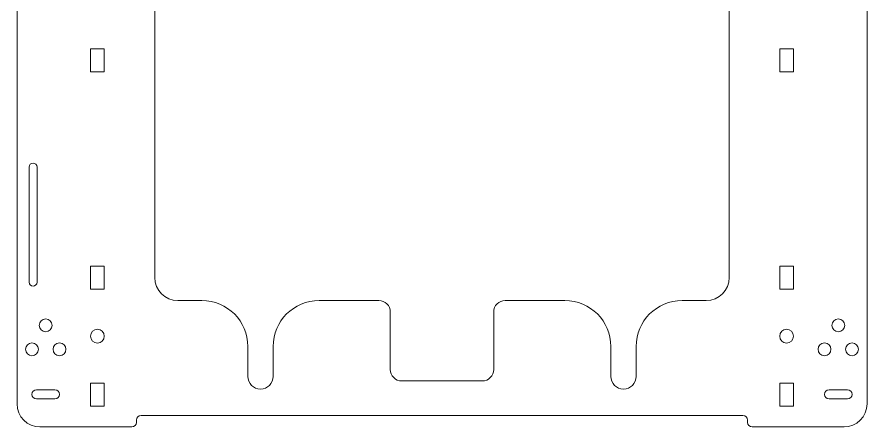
# Model space of a CAD drawing. Header units: millimetres. Extents: x -185 to 185, y -185 to 185.
# Drawn here: x -185 to 185, y -185 to -6.7 of the extents above; entities that cross this region are included whole.
import ezdxf

# ---------------------------------------------------------------- set-up
doc = ezdxf.new("R2010")
doc.units = ezdxf.units.MM

msp = doc.modelspace()

# ---------------------------------------------------------------- linework, layer by layer
at = {"color": 7, "linetype": 'Continuous', "lineweight": 15}
for p, q in [((-185, 175), (-185, -175)), ((185, 175), (185, -175)), ((-125, 120), (-125, -120)), ((125, 120), (125, -120)), ((-153, -20.5), (-153, -30.5)), ((-153, -20.5), (-147, -20.5)), ((-147, -20.5), (-147, -30.5)), ((147, -20.5), (147, -30.5)), ((153, -20.5), (147, -20.5)), ((153, -20.5), (153, -30.5)), ((-153, -30.5), (-147, -30.5)), ((153, -30.5), (147, -30.5)), ((-179.75, -122), (-179.75, -72)), ((-176.25, -122), (-176.25, -72)), ((-153, -115), (-153, -125)), ((-153, -115), (-147, -115)), ((-147, -115), (-147, -125)), ((147, -115), (147, -125)), ((153, -115), (147, -115)), ((153, -115), (153, -125)), ((-153, -125), (-147, -125)), ((153, -125), (147, -125)), ((-115, -130), (-104.5, -130)), ((-53.5, -130), (-27.5, -130)), ((27.5, -130), (53.5, -130)), ((104.5, -130), (115, -130)), ((-22.5, -135), (-22.5, -160)), ((22.5, -135), (22.5, -160)), ((-84.5, -150), (-84.5, -163)), ((-73.5, -163), (-73.5, -150)), ((73.5, -163), (73.5, -150)), ((84.5, -150), (84.5, -163)), ((-153, -166), (-153, -176)), ((-153, -166), (-147, -166)), ((-147, -166), (-147, -176)), ((-17.5, -165), (17.5, -165)), ((147, -166), (147, -176)), ((153, -166), (147, -166)), ((153, -166), (153, -176)), ((-176.5, -168.8), (-168.5, -168.8)), ((176.5, -168.8), (168.5, -168.8)), ((-176.5, -172.8), (-168.5, -172.8)), ((176.5, -172.8), (168.5, -172.8)), ((-153, -176), (-147, -176)), ((153, -176), (147, -176)), ((-131, -180), (131, -180)), ((-175, -185), (-135, -185)), ((-133, -183), (-133, -182)), ((133, -182), (133, -183)), ((135, -185), (175, -185))]:
    msp.add_line(p, q, dxfattribs=at)
for centre, radius in [((-172.5, -140.8), 2.8), ((172.5, -140.8), 2.8), ((-150, -145.5), 3), ((150, -145.5), 3), ((-178.5, -151.2), 2.8), ((-166.5, -151.2), 2.8), ((166.5, -151.2), 2.8), ((178.5, -151.2), 2.8)]:
    msp.add_circle(centre, radius, dxfattribs=at)
for centre, radius, start, end in [((-178, -72), 1.75, 0, 180), ((-178, -122), 1.75, 180, 0), ((-115, -120), 10, 180, 270), ((115, -120), 10, 270, 0), ((-104.5, -150), 20, 0, 90), ((-53.5, -150), 20, 90, 180), ((-27.5, -135), 5, 0, 90), ((27.5, -135), 5, 90, 180), ((53.5, -150), 20, 0, 90), ((104.5, -150), 20, 90, 180), ((-17.5, -160), 5, 180, 270), ((17.5, -160), 5, 270, 0), ((-79, -163), 5.5, 180, 0), ((79, -163), 5.5, 180, 0), ((-176.5, -170.8), 2, 90, 270), ((-168.5, -170.8), 2, 270, 90), ((168.5, -170.8), 2, 90, 270), ((176.5, -170.8), 2, 270, 90), ((-175, -175), 10, 180, 270), ((175, -175), 10, 270, 0), ((-131, -182), 2, 90, 180), ((131, -182), 2, 0, 90), ((-135, -183), 2, 270, 0), ((135, -183), 2, 180, 270)]:
    msp.add_arc(centre, radius, start, end, dxfattribs=at)

doc.saveas('drawing.dxf')
